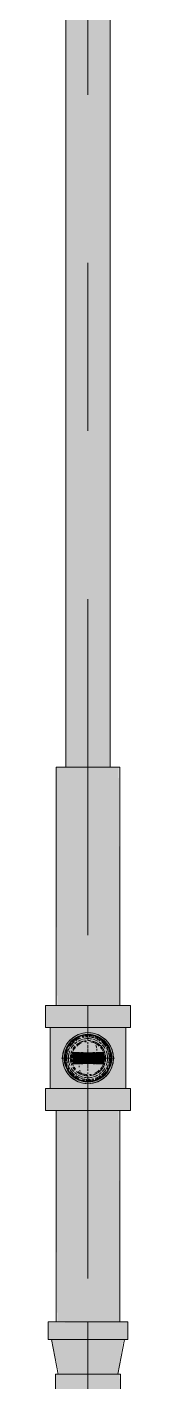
# Model space of a CAD drawing. Header units: millimetres. Extents: x -4000 to 187956, y -58990 to 162485.
# Drawn here: x 76710 to 76790, y 134144 to 135424 of the extents above; entities that cross this region are included whole.
import ezdxf

# ---------------------------------------------------------------- set-up
doc = ezdxf.new("R2010")
doc.units = ezdxf.units.MM
doc.linetypes.add('Dash 1_16_', pattern=[317.5, 158.75, -158.75])
for name, color, linetype, lineweight in [('F-SPRN', 3, 'Continuous', 9), ('P-PIPE', 3, 'Continuous', 9), ('P-PIPE-CNTR', 3, 'Continuous', 9)]:
    doc.layers.add(name, color=color, linetype=linetype, lineweight=lineweight)

# ---------------------------------------------------------------- blocks, each defined once
blk = doc.blocks.new('Sprinkler_Up - DN20-V332-FFS - TANG 1')
at = {"layer": 'F-SPRN', "transparency": 33554534}
for points in [[(-22.2, 0), (-3.9, 0.7), (-1.7, 2.9), (-1.2, 3.5), (-0.4, 5.6), (0.6, 4), (1.2, 3.5), (1.7, 2.9), (4.6, 0), (22.2, 0), (18, 13.1), (6.9, 21.2), (-6.9, 21.2), (-18, 13.1), (-20.5, 5.2)], [(0, -16.7), (4.3, -16.1), (11.8, -11.8), (16.1, -4.3), (15.3, 5.6), (11.8, 11.8), (8.3, 14.4), (0, 16.7), (-4.3, 16.1), (-11.8, 11.8), (-16.1, 4.3), (-16.1, -4.3), (-11.8, -11.8), (-8.3, -14.4)], [(0, -15.6), (7.8, -13.5), (13.5, -7.8), (15.1, -4), (14.4, 5.6), (13.5, 7.8), (7.8, 13.5), (0, 15.6), (-7.8, 13.5), (-11, 11), (-15.1, 4), (-15.1, -4), (-11, -11), (-7.8, -13.5)], [(-6.9, -21.2), (6.9, -21.2), (18, -13.1), (22.2, 0), (3.9, -0.7), (1.7, -2.9), (1.2, -3.5), (0.6, -4), (-0.6, -4), (-1.2, -3.5), (-1.7, -2.9), (-4.6, 0), (-22.2, 0), (-18, -13.1), (-12.4, -17.1)], [(-10.9, -5.5), (-10.9, 5.4), (-14.5, 5.4), (-14.5, -5.5)], [(-7.7, -5.5), (-7.7, 5.4), (-10.9, 5.4), (-10.9, -5.5)], [(0, -5.5), (0, 5.4), (-7.7, 5.4), (-7.7, -5.5)], [(0, 0), (5.7, 0), (2.9, 4.9), (-2.9, 4.9), (-5.7, 0)], [(-2.9, -4.9), (2.9, -4.9), (5.7, 0), (-5.7, 0)], [(0, 0), (4.6, 0), (0, 4.6), (-4.6, 0)], [(0, -4.6), (4.6, 0), (-4.6, 0)], [(0, -2.6), (1.3, 0), (-1.8, 0)], [(-1.3, 0), (1.8, 0), (0, 2.6)], [(7.7, -5.5), (7.7, 5.4), (0, 5.4), (0, -5.5)], [(10.9, -5.5), (10.9, 5.4), (7.7, 5.4), (7.7, -5.5)], [(14.5, -5.5), (14.5, 5.4), (10.9, 5.4), (10.9, -5.5)]]:
    blk.add_hatch(color=1, dxfattribs=at).paths.add_polyline_path(points)
at = {"layer": 'F-SPRN', "color": 1}
for p, q in [((-11.5, 5.4), (-14.5, 5.4)), ((-14.5, 5.4), (-11.3, 5.4)), ((-14.5, 5.4), (-14.5, 3.7)), ((-14.5, 3.3), (-14.5, 0)), ((-11.5, 5.4), (-11.5, 4)), ((-10.9, 1.9), (-10.9, 3.6)), ((-10.8, 5.4), (-8, 5.4)), ((-8.1, 5.4), (-10.8, 5.4)), ((-8.1, 5.4), (-8.1, 2.8)), ((-8.1, 2.5), (-8.1, 0.7)), ((-7.7, 4.8), (-7.7, 2.7)), ((-7.7, 4.8), (-7.7, 2.7)), ((-7.7, 2.1), (-7.7, 0.5)), ((-7.7, 2.1), (-7.7, 0.5)), ((-6.7, 5.4), (-4.7, 5.4)), ((-5.8, 3.8), (-5.8, 2.2)), ((-2.1, 0), (-2.1, 0)), ((-2.1, 0), (-2.1, -0.1)), ((0, 2.1), (-0.1, 2.1)), ((2.1, 0), (2.1, 0.1)), ((2.1, 0), (2.1, 0)), ((4.7, 5.4), (6.5, 5.4)), ((7.7, 5.4), (10.8, 5.4)), ((7.7, 5.2), (7.7, 2.7)), ((7.7, 5.2), (7.7, 2.7)), ((7.7, 2.3), (7.7, 0.5)), ((7.7, 2.3), (7.7, 0.5)), ((10.8, 5.4), (8.1, 5.4)), ((8.1, 5.4), (8.1, 2.8)), ((8.1, 2.5), (8.1, 0.4)), ((10.9, 5.4), (14.5, 5.4)), ((10.9, 3.6), (10.9, 0.2)), ((14.5, 5.4), (11.5, 5.4)), ((11.5, 5.4), (11.5, 4)), ((11.5, 3), (11.5, 0.2)), ((14.5, 5.4), (14.5, -5.5)), ((-14.5, -1.3), (-14.5, -3.7)), ((-11.1, -5.5), (-14.5, -5.5)), ((-14.5, -5.5), (-11.5, -5.5)), ((-10.9, -2.6), (-10.9, -1.3)), ((-10.8, -5.5), (-8.1, -5.5)), ((-7.8, -5.5), (-10.8, -5.5)), ((-8.1, -4.2), (-8.1, -5.5)), ((-7.7, -2.7), (-7.7, -4)), ((-7.7, -2.7), (-7.7, -4)), ((-7, -5.5), (-5.8, -5.5)), ((-4.8, -5.5), (-7, -5.5)), ((-5.8, -2.3), (-5.8, -3.8)), ((-2.1, -0.3), (-2, -0.4)), ((-2, -0.4), (-2, -0.5)), ((-2, -0.5), (-2, -0.6)), ((-2, -0.6), (-2, -0.7)), ((-2, -0.7), (-1.9, -0.7)), ((-1.9, -0.7), (-1.9, -0.8)), ((-1.9, -0.8), (-1.9, -0.9)), ((-1.9, -0.9), (-1.8, -1)), ((-1.8, -1), (-1.8, -1.1)), ((-1.8, -1), (-1.8, -1)), ((-1.8, -1.1), (-1.7, -1.2)), ((-1.7, -1.2), (-1.6, -1.3)), ((-1.7, -1.2), (-1.7, -1.2)), ((-1.6, -1.3), (-1.6, -1.4)), ((-1.6, -1.4), (-1.5, -1.4)), ((-1.5, -1.4), (-1.4, -1.5)), ((-1.4, -1.5), (-1.3, -1.6)), ((-1.4, -1.5), (-1.4, -1.5)), ((-1.3, -1.6), (-1.3, -1.7)), ((-1.3, -1.7), (-1.2, -1.7)), ((-1.2, -1.7), (-1.1, -1.7)), ((-1.1, -1.7), (-1.1, -1.8)), ((-1.1, -1.8), (-1, -1.8)), ((-1, -1.8), (-0.9, -1.9)), ((-0.9, -1.9), (-0.8, -1.9)), ((-0.8, -1.9), (-0.7, -2)), ((-0.8, -1.9), (-0.8, -1.9)), ((-0.7, -2), (-0.6, -2)), ((-0.6, -2), (-0.5, -2)), ((-0.5, -2), (-0.4, -2)), ((-0.4, -2), (-0.3, -2.1)), ((-0.4, -2), (-0.4, -2)), ((-0.3, -2.1), (-0.2, -2.1)), ((-0.2, -2.1), (-0.1, -2.1)), ((-0.1, -2.1), (0, -2.1)), ((0, -2.1), (0.1, -2.1)), ((0.1, -2.1), (0.2, -2.1)), ((0.1, -2.1), (0.1, -2.1)), ((0.2, -2.1), (0.3, -2.1)), ((0.3, -2.1), (0.4, -2)), ((0.4, -2), (0.5, -2)), ((0.5, -2), (0.6, -2)), ((0.6, -2), (0.7, -2)), ((0.6, -2), (0.6, -2)), ((0.7, -2), (0.8, -1.9)), ((0.8, -1.9), (0.9, -1.9)), ((0.9, -1.9), (1, -1.8)), ((0.9, -1.9), (0.9, -1.9)), ((1, -1.8), (1.1, -1.8)), ((1.1, -1.8), (1.2, -1.7)), ((1.2, -1.7), (1.3, -1.6)), ((1.2, -1.7), (1.2, -1.7)), ((1.3, -1.6), (1.4, -1.6)), ((1.4, -1.5), (1.5, -1.5)), ((1.4, -1.6), (1.4, -1.5)), ((1.5, -1.4), (1.6, -1.3)), ((1.5, -1.5), (1.5, -1.4)), ((1.6, -1.3), (1.7, -1.2)), ((1.6, -1.3), (1.6, -1.3)), ((1.7, -1.1), (1.8, -1.1)), ((1.7, -1.2), (1.7, -1.1)), ((1.8, -1), (1.9, -0.9)), ((1.8, -1.1), (1.8, -1)), ((1.9, -0.8), (2, -0.7)), ((1.9, -0.8), (1.9, -0.8)), ((1.9, -0.9), (1.9, -0.8)), ((2, -0.4), (2.1, -0.3)), ((2, -0.5), (2, -0.4)), ((2, -0.5), (2, -0.5)), ((2, -0.6), (2, -0.5)), ((2, -0.7), (2, -0.6)), ((2.1, -0.1), (2.1, 0)), ((2.1, -0.2), (2.1, -0.1)), ((2.1, -0.3), (2.1, -0.2)), ((7, -5.5), (4.8, -5.5)), ((5.8, -2.2), (5.8, -3.8)), ((5.8, -5.5), (7, -5.5)), ((7.7, -0.5), (7.7, -2.3)), ((7.7, -0.5), (7.7, -2.3)), ((7.7, -2.7), (7.7, -5.4)), ((7.7, -2.7), (7.7, -5.4)), ((10.8, -5.5), (7.7, -5.5)), ((8.1, -0.4), (8.1, -2.5)), ((8.1, -2.8), (8.1, -5.5)), ((8.1, -5.5), (10.8, -5.5)), ((10.9, -0.2), (10.9, -3.6)), ((14.5, -5.5), (10.9, -5.5)), ((11.5, -0.2), (11.5, -3)), ((11.5, -4), (11.5, -5.5)), ((11.5, -5.5), (14.5, -5.5))]:
    blk.add_line(p, q, dxfattribs=at)
at = {"layer": 'F-SPRN', "color": 1, "flags": 128}
for points in [[(-0.6, 2), (-0.7, 2), (-0.8, 1.9), (-0.9, 1.9), (-0.9, 1.9), (-1, 1.8), (-1.1, 1.8), (-1.2, 1.7), (-1.2, 1.7), (-1.3, 1.6), (-1.4, 1.6), (-1.4, 1.5), (-1.5, 1.5), (-1.5, 1.4), (-1.6, 1.3), (-1.6, 1.3), (-1.7, 1.2), (-1.7, 1.1), (-1.8, 1.1), (-1.8, 1), (-1.9, 0.9), (-1.9, 0.8), (-1.9, 0.8), (-2, 0.7), (-2, 0.6), (-2, 0.5), (-2, 0.5), (-2, 0.4), (-2.1, 0.3), (-2.1, 0.2), (-2.1, 0.1), (-2.1, 0)], [(-0.5, 2), (-0.6, 2), (-0.6, 2)], [(-0.1, 2.1), (-0.1, 2.1), (-0.2, 2.1), (-0.3, 2.1), (-0.4, 2), (-0.5, 2)], [(2.1, 0.1), (2.1, 0.2), (2.1, 0.2), (2.1, 0.3), (2, 0.4), (2, 0.5), (2, 0.6), (2, 0.7), (1.9, 0.7), (1.9, 0.8), (1.9, 0.9), (1.8, 1), (1.8, 1), (1.8, 1.1), (1.7, 1.2), (1.7, 1.2), (1.6, 1.3), (1.6, 1.4), (1.5, 1.4), (1.4, 1.5), (1.4, 1.5), (1.3, 1.6), (1.3, 1.7), (1.2, 1.7), (1.1, 1.7), (1.1, 1.8), (1, 1.8), (0.9, 1.9), (0.8, 1.9), (0.8, 1.9), (0.7, 2), (0.6, 2), (0.5, 2), (0.4, 2), (0.4, 2), (0.3, 2.1), (0.2, 2.1), (0.1, 2.1), (0, 2.1)], [(-2.1, -0.1), (-2.1, -0.2), (-2.1, -0.2), (-2.1, -0.3)]]:
    blk.add_lwpolyline(points, dxfattribs=at)
at = {"layer": 'F-SPRN', "color": 1}
for radius, start, end in [(22.2, 360, 180), (21.9, 126.6942, 143.2701), (21.9, 108.2621, 125.7507), (16.7, 121.4181, 130.5751), (16.7, 121.4181, 130.5751), (15.6, 120.5262, 133.2078), (15.6, 120.5262, 133.2078), (16.7, 106.5995, 120), (16.7, 106.5995, 120), (15.6, 114.4363, 119.9813), (15.6, 114.4363, 119.9813), (21.9, 99.348, 107.901), (16.7, 96.4143, 105), (16.7, 96.4143, 105), (21.9, 90.145, 98.8503), (15.6, 95.5762, 100.6843), (15.6, 95.5762, 100.6843), (16.7, 83.0684, 90), (16.7, 83.0684, 90), (21.9, 72.5583, 89.4624), (15.6, 75.573, 80.5892), (15.6, 75.573, 80.5892), (15.6, 67.5614, 74.5481), (15.6, 67.5614, 74.5481), (16.7, 60, 75), (16.7, 60, 75), (15.6, 60.0187, 65.5637), (15.6, 60.0187, 65.5637), (21.9, 54.2493, 71.7379), (15.6, 46.7922, 60), (15.6, 46.7922, 60), (16.7, 49.4249, 58.5819), (16.7, 49.4249, 58.5819), (21.9, 36.7299, 53.3058), (21.9, 165.6773, 179.2615), (21.9, 144.7698, 164.2226), (21.9, 164.2226, 164.9097), (16.7, 167.6802, 180), (16.7, 167.6802, 180), (16.7, 155.3879, 164.9693), (16.7, 155.3879, 164.9693), (15.6, 166.4265, 180), (15.6, 166.4265, 180), (15.6, 158.6068, 165), (15.6, 158.6068, 165), (16.7, 136.7213, 149.931), (16.7, 136.7213, 149.931), (15.6, 150.9409, 156.3845), (15.6, 150.9409, 156.3845), (15.6, 138.4214, 150), (15.6, 138.4214, 150), (4.63, 155.7832, 180), (4.63, 155.7832, 180), (4.63, 109.0192, 138.2703), (4.63, 109.0192, 138.2703), (2.56, 109.0192, 168.8278), (2.56, 109.0192, 168.8278), (2.04, 109.0192, 180), (4.63, 17.9592, 90), (4.63, 17.9592, 90), (3.81, 57.0577, 90), (2.56, 14.5599, 90), (2.56, 14.5599, 90), (2.04, 10.4703, 90), (3.81, 16.1605, 43.8358), (15.6, 30, 41.5786), (15.6, 30, 41.5786), (16.7, 30, 43.2787), (16.7, 30, 43.2787), (15.6, 23.6155, 29.5646), (15.6, 23.6155, 29.5646), (15.6, 15, 21.3932), (15.6, 15, 21.3932), (16.7, 15, 24.6121), (16.7, 15, 24.6121), (15.6, 360, 13.6618), (15.6, 0, 13.6618), (16.7, 360, 12.3198), (16.7, 0, 12.3198), (21.9, 15.7774, 35.2302), (21.9, 0.7385, 14.3227), (22.2, 180, 360), (21.9, 180.7385, 194.3227), (21.9, 195.1849, 215.2302), (16.7, 180, 192.3198), (16.7, 180, 192.3198), (16.7, 195.0307, 204.6121), (16.7, 195.0307, 204.6121), (15.6, 181.9082, 193.6618), (15.6, 181.9082, 193.6618), (15.6, 197.3339, 209.5646), (15.6, 197.3339, 209.5646), (16.7, 210.069, 223.2787), (16.7, 210.069, 223.2787), (15.6, 212.5472, 221.5786), (15.6, 212.5472, 221.5786), (16.7, 229.4249, 238.5819), (16.7, 229.4249, 238.5819), (15.6, 233.795, 240), (15.6, 233.795, 240), (4.63, 197.9592, 0), (4.63, 197.9592, 270), (3.81, 196.1605, 360), (2.56, 191.1677, 270), (2.56, 191.1677, 270), (2.04, 190.4703, 270), (4.63, 270, 360), (2.04, 270, 0), (2.56, 270, 0), (2.56, 270, 360), (15.6, 300, 313.2078), (15.6, 300, 313.2078), (16.7, 301.4181, 310.5751), (16.7, 301.4181, 310.5751), (15.6, 318.4214, 330), (15.6, 318.4214, 330), (16.7, 316.7213, 330), (16.7, 316.7213, 330), (15.6, 330.4354, 345), (15.6, 330.4354, 336.3845), (15.6, 339.6139, 345), (15.6, 346.3382, 360), (15.6, 346.3382, 360), (16.7, 335.3879, 345), (16.7, 335.3879, 345), (16.7, 347.6802, 360), (16.7, 347.6802, 360), (21.9, 324.7698, 344.8151), (21.9, 345.6773, 359.2615), (21.9, 216.7299, 233.3058), (21.9, 234.2493, 251.7379), (16.7, 240, 255), (16.7, 240, 255), (15.6, 240.0187, 254.5481), (15.6, 240.0187, 254.5481), (21.9, 252.5583, 269.4624), (15.6, 255, 267.64), (15.6, 255, 267.64), (16.7, 263.0684, 270), (16.7, 263.0684, 270), (21.9, 270.145, 278.8503), (15.6, 275.5762, 280.6843), (15.6, 275.5762, 280.6843), (16.7, 276.4143, 285), (16.7, 276.4143, 285), (21.9, 279.348, 287.901), (16.7, 286.5995, 300), (16.7, 286.5995, 300), (15.6, 294.4363, 299.9813), (15.6, 294.4363, 299.9813), (21.9, 288.2621, 305.7507), (21.9, 306.6942, 323.2701)]:
    blk.add_arc((0, 0), radius, start, end, dxfattribs=at)
blk = doc.blocks.new('Steel_Transition_Threaded_HoaPhat - Standard-V338-FFS - TANG 1')
at = {"layer": 'P-PIPE', "lineweight": 13, "transparency": 33554534}
h = blk.add_hatch(color=1, dxfattribs=at)
h.paths.add_polyline_path([(76750, 134427.6), (76755.8, 134428.4), (76761.3, 134430.6), (76765.9, 134434.2), (76769.5, 134438.8), (76771.7, 134444.3), (76772.5, 134450.1), (76771.7, 134455.9), (76769.5, 134461.3), (76765.9, 134466), (76761.3, 134469.6), (76755.8, 134471.8), (76750, 134472.6), (76744.2, 134471.8), (76738.8, 134469.6), (76734.1, 134466), (76729.9, 134459.7), (76728.3, 134455.9), (76727.5, 134450.1), (76729.9, 134440.4), (76730.5, 134438.8), (76734.1, 134434.2), (76738.8, 134430.6), (76744.2, 134428.4)])
h.paths.add_polyline_path([(76750, 134430), (76744.8, 134430.7), (76740, 134432.7), (76735.8, 134435.9), (76732.6, 134440), (76730.6, 134444.9), (76729.9, 134450.1), (76730.8, 134455.7), (76732.6, 134460.1), (76735.8, 134464.3), (76740, 134467.5), (76744.8, 134469.5), (76750, 134470.2), (76755.2, 134469.5), (76760.1, 134467.5), (76764.2, 134464.3), (76767.4, 134460.1), (76769.4, 134455.3), (76770.1, 134450.1), (76769.4, 134444.9), (76767.4, 134440), (76764.2, 134435.9), (76760.1, 134432.7), (76755.2, 134430.7)])
for points in [[(76750, 134430), (76750, 134433.7), (76741.8, 134435.9), (76735.8, 134441.9), (76733.6, 134450.1), (76735.8, 134458.3), (76741.8, 134464.3), (76750, 134466.5), (76750, 134470.2), (76744.8, 134469.5), (76740, 134467.5), (76735.8, 134464.3), (76732.6, 134460.1), (76730.6, 134455.3), (76729.9, 134450.1), (76730.6, 134444.9), (76732.6, 134440), (76735.8, 134435.9), (76740, 134432.7), (76744.8, 134430.7)], [(76750, 134431.6), (76754.8, 134432.2), (76759.3, 134434.1), (76763.1, 134437), (76766, 134440.8), (76767.9, 134445.3), (76768.5, 134450.1), (76767.5, 134455.7), (76766, 134459.3), (76763.1, 134463.2), (76759.3, 134466.1), (76754.8, 134468), (76750, 134468.6), (76745.2, 134468), (76740.8, 134466.1), (76736.9, 134463.2), (76732.5, 134455.7), (76732.1, 134454.9), (76731.5, 134450.1), (76732.1, 134445.3), (76734, 134440.8), (76736.9, 134437), (76740.8, 134434.1), (76745.2, 134432.2)], [(76750, 134430), (76755.2, 134430.7), (76760.1, 134432.7), (76764.2, 134435.9), (76767.4, 134440), (76769.4, 134444.9), (76770.1, 134450.1), (76769.2, 134455.7), (76767.4, 134460.1), (76764.2, 134464.3), (76760.1, 134467.5), (76755.2, 134469.5), (76750, 134470.2), (76750, 134466.5), (76758.2, 134464.3), (76764.2, 134458.3), (76766.4, 134450.1), (76764.2, 134441.9), (76758.2, 134435.9), (76750, 134433.7)]]:
    blk.add_hatch(color=1, dxfattribs=at).paths.add_polyline_path(points)
at = {"layer": 'P-PIPE', "color": 20, "lineweight": 13}
for radius, start, end in [(22.5, 90, 270), (22.5, 135, 210), (20.1, 135, 148.1553), (18.5, 136.4297, 150), (18.5, 136.4297, 150), (22.5, 120, 135), (20.1, 128.8856, 135), (18.5, 123.4976, 133.2041), (18.5, 123.4976, 133.2041), (20.1, 109.6859, 125.0043), (22.5, 90, 120), (16.4, 121.0738, 128.0319), (18.5, 106.819, 120), (18.5, 106.819, 120), (16.4, 113.4045, 120), (16.4, 107.4657, 111.9681), (20.1, 100.9975, 105), (18.5, 91.4353, 103.2046), (18.5, 91.4353, 103.2046), (16.4, 96.2132, 104.6042), (20.1, 90.5246, 98.5089), (22.5, 270, 90), (22.5, 60, 90), (18.5, 78.0986, 90), (18.5, 78.0986, 90), (20.1, 75.0607, 87.9279), (18.5, 60, 75), (18.5, 60, 75), (16.4, 66.9681, 72.9388), (20.1, 54.9957, 75), (16.4, 60.5934, 66.5955), (18.5, 46.7959, 56.5024), (18.5, 46.7959, 56.5024), (22.5, 15, 60), (20.1, 31.8447, 51.1144), (18.5, 30, 43.5703), (18.5, 30, 43.5703), (20.1, 166.0499, 193.9501), (20.1, 163.6386, 165), (20.1, 150, 162.7449), (18.5, 166.5939, 193.4061), (18.5, 166.5939, 180), (18.5, 180, 193.4061), (18.5, 157.6232, 165), (18.5, 157.6232, 165), (16.4, 180.8106, 191.4533), (16.4, 168.5467, 175.1607), (16.4, 143.5463, 150), (22.5, 300, 14.5333), (16.4, 351.9681, 0), (16.4, 0, 6.4537), (18.5, 15, 22.3768), (18.5, 17.8713, 22.3768), (20.1, 17.2551, 30), (18.5, 15, 17.8713), (18.5, 0, 13.4061), (18.5, 0, 13.4061), (18.5, 346.5939, 0), (18.5, 346.5939, 0), (20.1, 15, 16.3614), (20.1, 346.0499, 13.9501), (22.5, 14.5333, 15), (22.5, 210, 270), (20.1, 197.2551, 210), (18.5, 195, 202.3768), (18.5, 195, 202.3768), (20.1, 211.8447, 231.1144), (18.5, 210, 223.5703), (18.5, 210, 223.5703), (16.4, 210.6635, 216.4537), (20.1, 308.8856, 328.1553), (18.5, 316.4297, 330), (18.5, 316.4297, 330), (16.4, 338.0319, 342.8691), (18.5, 337.6232, 345), (18.5, 337.6232, 345), (20.1, 330, 342.7449), (18.5, 226.7959, 236.5024), (18.5, 226.7959, 236.5024), (20.1, 234.9957, 240), (20.1, 240, 255), (18.5, 240, 255), (18.5, 240, 255), (16.4, 240, 246.5955), (20.1, 255.0607, 267.9279), (18.5, 258.0986, 270), (18.5, 258.0986, 270), (16.4, 264.1652, 268.506), (22.5, 270, 300), (20.1, 270.5246, 278.5089), (18.5, 271.4353, 283.2046), (18.5, 271.4353, 283.2046), (16.4, 276.2132, 283.9063), (20.1, 280.9975, 285), (16.4, 287.4657, 291.9681), (18.5, 286.819, 300), (18.5, 286.819, 300), (16.4, 293.5463, 300), (20.1, 289.6859, 305.0043), (18.5, 303.4976, 313.2041), (18.5, 303.4976, 313.2041)]:
    blk.add_arc((76750, 134450.1), radius, start, end, dxfattribs=at)

msp = doc.modelspace()

# ---------------------------------------------------------------- hatches: boundary and pattern name
at = {"layer": 'P-PIPE', "transparency": 33554534}
for points in [[(76750, 134725.1), (76750, 136406.5), (76728.9, 136406.5), (76729.6, 134725.1), (76744.5, 134725.1)], [(76750, 134725.1), (76771.1, 134725.1), (76770.4, 136406.5), (76750, 136406.5), (76750, 135076.2)], [(76728.7, 134499.7), (76750, 134499.7), (76750, 134725.1), (76719.8, 134725.1), (76720.9, 134499.7), (76723.9, 134499.7)], [(76771.3, 134499.7), (76780.2, 134499.7), (76779.1, 134725.1), (76750, 134725.1), (76750, 134499.7), (76765.1, 134499.7)], [(76721.5, 134479.1), (76750, 134479.1), (76750, 134499.7), (76709.8, 134499.7), (76709.8, 134479.1), (76715.2, 134479.1)], [(76790.2, 134479.1), (76790.2, 134499.7), (76750, 134499.7), (76750, 134479.1), (76788.9, 134479.1)], [(76745.4, 134421.3), (76750, 134421.3), (76750, 134428.9), (76742.6, 134430.3), (76736.3, 134433.9), (76731.7, 134439.4), (76729.2, 134446.3), (76729.9, 134455.7), (76731.7, 134460.7), (76736.4, 134466.2), (76742.6, 134469.9), (76750, 134471.2), (76750, 134479.1), (76714.1, 134479.1), (76714.1, 134421.3), (76743, 134421.3)], [(76781.1, 134421.3), (76785.9, 134421.3), (76785.9, 134479.1), (76750, 134479.1), (76750, 134471.2), (76757.4, 134469.9), (76763.7, 134466.2), (76768.3, 134460.7), (76770.8, 134453.8), (76770.8, 134446.3), (76768.3, 134439.4), (76763.7, 134433.9), (76757.4, 134430.3), (76750, 134428.9), (76750, 134421.3), (76775.4, 134421.3)], [(76750, 134426), (76756.2, 134426.8), (76762.1, 134429.2), (76767.1, 134433), (76770.9, 134438), (76773.3, 134443.8), (76774.1, 134450.1), (76773.3, 134456.3), (76770.9, 134462.1), (76767.1, 134467.1), (76762.1, 134471), (76756.2, 134473.4), (76750, 134474.2), (76743.8, 134473.4), (76737.9, 134471), (76733, 134467.1), (76729.1, 134462.1), (76726.7, 134456.3), (76725.9, 134450.1), (76726.7, 134443.8), (76729.9, 134437.1), (76733, 134433), (76737.9, 134429.2), (76743.8, 134426.8)], [(76741.7, 134435.6), (76742.8, 134437.6), (76741.7, 134441.7), (76742.8, 134445.9), (76745.8, 134449), (76757.2, 134454.3), (76758.4, 134458.4), (76757.2, 134462.6), (76755.9, 134464.3), (76750, 134466.8), (76741.7, 134464.6), (76735.5, 134458.4), (76733.3, 134450.1), (76735.5, 134441.7), (76738.2, 134438.3)], [(76750, 134433.4), (76758.4, 134435.6), (76761.8, 134438.3), (76766.1, 134445.8), (76766.1, 134454.4), (76761.8, 134461.9), (76758.4, 134464.6), (76750, 134466.8), (76745.7, 134466.2), (76738.2, 134461.9), (76733.9, 134454.4), (76733.9, 134445.8), (76738.2, 134438.3), (76741.7, 134435.6)], [(76750, 134400.6), (76750, 134421.3), (76709.8, 134421.3), (76709.8, 134400.6), (76739.6, 134400.6)], [(76760.4, 134400.6), (76790.2, 134400.6), (76790.2, 134421.3), (76750, 134421.3), (76750, 134400.6)], [(76742.2, 134201.1), (76750, 134201.1), (76750, 134400.6), (76719.8, 134400.6), (76720.9, 134201.1), (76734.9, 134201.1)], [(76750, 134201.1), (76780.2, 134201.1), (76779.1, 134400.6), (76750, 134400.6), (76750, 134346.2)], [(76750, 134184.3), (76787.7, 134184.3), (76787.7, 134201.1), (76712.4, 134200.2), (76712.4, 134184.3), (76740.3, 134184.3)], [(76774.3, 134151.7), (76778.1, 134151.7), (76783.4, 134184.3), (76715.5, 134184.3), (76722.9, 134151.7), (76769.9, 134151.7)], [(76719.2, 134136.8), (76780.8, 134136.8), (76779.8, 134151.7), (76719.2, 134151.7)]]:
    msp.add_hatch(color=1, dxfattribs=at).paths.add_polyline_path(points)

# ---------------------------------------------------------------- linework, layer by layer
at = {"layer": 'P-PIPE', "color": 20, "lineweight": 13}
for p, q in [((76728.9, 136406.5), (76728.9, 134725.1)), ((76771.1, 134725.1), (76771.1, 136406.5)), ((76719.8, 134725.1), (76719.8, 134499.7)), ((76780.2, 134725.1), (76719.8, 134725.1)), ((76734.9, 134725.1), (76728.9, 134725.1)), ((76780.2, 134499.7), (76780.2, 134725.1)), ((76709.8, 134499.7), (76709.8, 134479.1)), ((76711.1, 134499.7), (76709.8, 134499.7)), ((76750, 134499.7), (76709.8, 134499.7)), ((76719.6, 134499.7), (76711.1, 134499.7)), ((76719.8, 134499.7), (76720.9, 134499.7)), ((76721.4, 134499.7), (76778.6, 134499.7)), ((76729.9, 134499.7), (76721.5, 134499.7)), ((76739.6, 134499.7), (76729.9, 134499.7)), ((76750, 134499.7), (76739.6, 134499.7)), ((76760.4, 134499.7), (76750, 134499.7)), ((76790.2, 134499.7), (76750, 134499.7)), ((76770.1, 134499.7), (76760.4, 134499.7)), ((76778.5, 134499.7), (76770.1, 134499.7)), ((76779.1, 134499.7), (76780.2, 134499.7)), ((76784.8, 134499.7), (76780.4, 134499.7)), ((76788.9, 134499.7), (76784.8, 134499.7)), ((76790.2, 134499.7), (76788.9, 134499.7)), ((76790.2, 134479.1), (76790.2, 134499.7)), ((76709.8, 134479.1), (76713.9, 134479.1)), ((76709.8, 134479.1), (76750, 134479.1)), ((76714.1, 134479.1), (76714.1, 134421.3)), ((76715.3, 134479.1), (76721.5, 134479.1)), ((76718.9, 134479.1), (76715.3, 134479.1)), ((76724.6, 134479.1), (76715.3, 134479.1)), ((76724.6, 134479.1), (76718.9, 134479.1)), ((76721.5, 134479.1), (76729.8, 134479.1)), ((76729.7, 134479.1), (76724.6, 134479.1)), ((76729.7, 134479.1), (76724.6, 134479.1)), ((76732.1, 134479.1), (76729.7, 134479.1)), ((76732.1, 134479.1), (76729.7, 134479.1)), ((76729.8, 134479.1), (76729.9, 134479.1)), ((76729.9, 134479.1), (76739.6, 134479.1)), ((76739.5, 134479.1), (76732.1, 134479.1)), ((76739.5, 134479.1), (76732.1, 134479.1)), ((76740.7, 134479.1), (76750, 134479.1)), ((76750, 134479.1), (76740.7, 134479.1)), ((76750, 134479.1), (76740.7, 134479.1)), ((76750, 134479.1), (76759.3, 134479.1)), ((76750, 134479.1), (76790.2, 134479.1)), ((76759.3, 134479.1), (76750, 134479.1)), ((76759.3, 134479.1), (76750, 134479.1)), ((76760.4, 134479.1), (76770.1, 134479.1)), ((76768, 134479.1), (76760.5, 134479.1)), ((76775.4, 134479.1), (76760.5, 134479.1)), ((76775.4, 134479.1), (76768, 134479.1)), ((76770.1, 134479.1), (76778.5, 134479.1)), ((76781.1, 134479.1), (76775.4, 134479.1)), ((76781.1, 134479.1), (76775.4, 134479.1)), ((76778.5, 134479.1), (76784.7, 134479.1)), ((76784.7, 134479.1), (76781.1, 134479.1)), ((76784.7, 134479.1), (76781.1, 134479.1)), ((76785.9, 134421.3), (76785.9, 134479.1)), ((76786.1, 134479.1), (76790.2, 134479.1)), ((76709.8, 134421.3), (76709.8, 134400.6)), ((76713.9, 134421.3), (76709.8, 134421.3)), ((76750, 134421.3), (76709.8, 134421.3)), ((76721.5, 134421.3), (76715.3, 134421.3)), ((76715.3, 134421.3), (76718.9, 134421.3)), ((76715.3, 134421.3), (76724.6, 134421.3)), ((76718.9, 134421.3), (76724.6, 134421.3)), ((76729.8, 134421.3), (76721.5, 134421.3)), ((76724.6, 134421.3), (76729.7, 134421.3)), ((76724.6, 134421.3), (76729.7, 134421.3)), ((76729.7, 134421.3), (76732.1, 134421.3)), ((76729.7, 134421.3), (76739.5, 134421.3)), ((76729.9, 134421.3), (76729.8, 134421.3)), ((76739.6, 134421.3), (76729.9, 134421.3)), ((76732.1, 134421.3), (76739.5, 134421.3)), ((76750, 134421.3), (76740.7, 134421.3)), ((76740.7, 134421.3), (76750, 134421.3)), ((76740.7, 134421.3), (76750, 134421.3)), ((76759.3, 134421.3), (76750, 134421.3)), ((76790.2, 134421.3), (76750, 134421.3)), ((76750, 134421.3), (76759.3, 134421.3)), ((76750, 134421.3), (76759.3, 134421.3)), ((76770.1, 134421.3), (76760.4, 134421.3)), ((76760.5, 134421.3), (76768, 134421.3)), ((76760.5, 134421.3), (76768, 134421.3)), ((76768, 134421.3), (76775.4, 134421.3)), ((76768, 134421.3), (76784.7, 134421.3)), ((76778.5, 134421.3), (76770.1, 134421.3)), ((76775.4, 134421.3), (76781.1, 134421.3)), ((76784.7, 134421.3), (76778.5, 134421.3)), ((76781.1, 134421.3), (76784.7, 134421.3)), ((76790.2, 134421.3), (76786.1, 134421.3)), ((76790.2, 134400.6), (76790.2, 134421.3)), ((76709.8, 134400.6), (76719.6, 134400.6)), ((76709.8, 134400.6), (76750, 134400.6)), ((76719.8, 134400.6), (76719.8, 134201.1)), ((76720.9, 134400.6), (76719.8, 134400.6)), ((76778.6, 134400.6), (76721.4, 134400.6)), ((76721.5, 134400.6), (76729.9, 134400.6)), ((76729.9, 134400.6), (76739.6, 134400.6)), ((76739.6, 134400.6), (76750, 134400.6)), ((76750, 134400.6), (76760.4, 134400.6)), ((76750, 134400.6), (76790.2, 134400.6)), ((76760.4, 134400.6), (76770.1, 134400.6)), ((76770.1, 134400.6), (76778.5, 134400.6)), ((76780.2, 134400.6), (76779.1, 134400.6)), ((76780.2, 134201.1), (76780.2, 134400.6)), ((76780.4, 134400.6), (76784.8, 134400.6)), ((76784.8, 134400.6), (76790.2, 134400.6)), ((76712.4, 134201.1), (76712.4, 134184.3)), ((76787.7, 134201.1), (76712.4, 134201.1)), ((76719.6, 134201.1), (76712.4, 134201.1)), ((76719.8, 134201.1), (76723.2, 134201.1)), ((76723.4, 134201.1), (76720.6, 134201.1)), ((76731.2, 134201.1), (76723.8, 134201.1)), ((76723.9, 134201.1), (76776.1, 134201.1)), ((76740.3, 134201.1), (76731.2, 134201.1)), ((76750, 134201.1), (76740.3, 134201.1)), ((76759.7, 134201.1), (76750, 134201.1)), ((76768.8, 134201.1), (76759.7, 134201.1)), ((76776.2, 134201.1), (76768.8, 134201.1)), ((76779.4, 134201.1), (76776.6, 134201.1)), ((76776.8, 134201.1), (76780.2, 134201.1)), ((76782.6, 134201.1), (76780.4, 134201.1)), ((76787.7, 134201.1), (76782.6, 134201.1)), ((76787.7, 134184.3), (76787.7, 134201.1)), ((76712.4, 134184.3), (76713.6, 134184.3)), ((76712.4, 134184.3), (76787.7, 134184.3)), ((76713.6, 134184.3), (76715.2, 134184.3)), ((76715.2, 134184.3), (76716.4, 134184.3)), ((76715.5, 134184.3), (76721.9, 134151.7)), ((76717.4, 134184.3), (76723.4, 134184.3)), ((76723.4, 134184.3), (76731.2, 134184.3)), ((76731.2, 134184.3), (76740.3, 134184.3)), ((76741, 134184.3), (76750, 134184.3)), ((76750, 134184.3), (76759, 134184.3)), ((76759.7, 134184.3), (76768.8, 134184.3)), ((76768.8, 134184.3), (76776.6, 134184.3)), ((76776.6, 134184.3), (76782.6, 134184.3)), ((76778.1, 134151.7), (76784.5, 134184.3)), ((76783.6, 134184.3), (76784.8, 134184.3)), ((76784.8, 134184.3), (76787.7, 134184.3)), ((76719.2, 134151.7), (76719.2, 134136.8)), ((76780.8, 134151.7), (76719.2, 134151.7)), ((76721.7, 134151.7), (76719.2, 134151.7)), ((76728.2, 134151.7), (76723.3, 134151.7)), ((76734.6, 134151.7), (76728.2, 134151.7)), ((76742, 134151.7), (76734.6, 134151.7)), ((76750, 134151.7), (76742.7, 134151.7)), ((76757.3, 134151.7), (76750, 134151.7)), ((76765.4, 134151.7), (76758, 134151.7)), ((76771.8, 134151.7), (76765.4, 134151.7)), ((76776.7, 134151.7), (76771.8, 134151.7)), ((76779.8, 134151.7), (76778.3, 134151.7)), ((76780.8, 134151.7), (76779.8, 134151.7)), ((76780.8, 134136.8), (76780.8, 134151.7))]:
    msp.add_line(p, q, dxfattribs=at)
for radius, start, end in [(24.1, 90, 270), (24.1, 147.1333, 150), (24.1, 90, 147.1333), (21.1, 141.9789, 146.1637), (21.1, 137.2293, 141.8404), (21.1, 126.9789, 135), (21.1, 111.9789, 125.8689), (21.1, 99.731, 105), (21.1, 90, 96.9789), (24.1, 75, 90), (24.1, 270, 90), (21.1, 75, 87.7707), (24.1, 0, 75), (21.1, 62.2293, 71.1321), (21.1, 54.1311, 60), (21.1, 38.1596, 53.0211), (21.1, 33.8363, 38.0211), (24.1, 150, 225), (21.1, 171.9789, 177.9758), (21.1, 165.7378, 171.9292), (21.1, 163.0152, 165), (21.1, 156.9789, 163.0152), (21.1, 25.3987, 30), (21.1, 15.495, 23.0211), (21.1, 15, 15.495), (21.1, 2.2548, 12.7707), (24.1, 345, 0), (21.1, 182.0242, 186.9789), (21.1, 189.3488, 194.2622), (21.1, 195, 196.9848), (21.1, 196.9848, 201.9789), (21.1, 205.3987, 210), (21.1, 218.1596, 231.9789), (24.1, 270, 345), (21.1, 308.0211, 321.8404), (21.1, 330, 334.6013), (21.1, 338.0211, 345), (21.1, 345.7378, 357.9758), (24.1, 225, 255), (21.1, 234.4236, 245.5764), (24.1, 255, 270), (21.1, 255, 260.6512), (21.1, 264.9275, 270), (21.1, 270, 278.0211), (21.1, 279.731, 285), (21.1, 288.8679, 297.7452), (21.1, 300, 305.8689)]:
    msp.add_arc((76750, 134450.1), radius, start, end, dxfattribs=at)
at = {"layer": 'P-PIPE', "color": 1}
for centre, radius, start, end in [((76750, 134458.4), 8.35, 69.0027, 79.2369), ((76750, 134458.4), 8.35, 50.2727, 60.5692), ((76750, 134458.4), 8.35, 20.1285, 29.0413), ((76750, 134450.1), 16.7, 46.0317, 57.203), ((76750, 134450.1), 16.7, 170.1108, 177.203), ((76750, 134450.1), 16.7, 157.579, 164.2722), ((76750, 134441.7), 8.35, 100.6842, 111.8703), ((76750, 134441.7), 8.35, 90, 100.6842), ((76750, 134458.4), 8.35, 270, 280.6842), ((76750, 134458.4), 8.35, 316.3183, 330), ((76750, 134458.4), 8.35, 8.0385, 17.9918), ((76750, 134458.4), 8.35, 352.2824, 1.6717), ((76750, 134450.1), 16.7, 32.3031, 45.2846), ((76750, 134450.1), 16.7, 23.4069, 31.0974), ((76750, 134450.1), 16.7, 16.9375, 22.421), ((76750, 134450.1), 16.7, 182.797, 189.8892), ((76750, 134450.1), 16.7, 190.2154, 195.2487), ((76750, 134450.1), 16.7, 231.8726, 237.203), ((76750, 134441.7), 8.35, 172.0327, 181.5407), ((76750, 134441.7), 8.35, 199.9004, 209.0413), ((76750, 134441.7), 8.35, 131.0366, 150), ((76750, 134441.7), 8.35, 115.6806, 125.5287), ((76750, 134450.1), 16.7, 308.1274, 313.9683), ((76750, 134450.1), 16.7, 314.7154, 320.6908), ((76750, 134450.1), 16.7, 328.9026, 336.686), ((76750, 134450.1), 16.7, 337.2636, 343.0625), ((76750, 134450.1), 16.7, 350.1108, 355.6907), ((76750, 134450.1), 16.7, 254.7154, 259.6727), ((76750, 134441.7), 8.35, 249.0027, 259.2369), ((76750, 134450.1), 16.7, 264.6626, 270)]:
    msp.add_arc(centre, radius, start, end, dxfattribs=at)
at = {"layer": 'P-PIPE-CNTR', "color": 1, "linetype": 'Dash 1_16_'}
for p, q in [((76750, 134725.1), (76750, 136406.5)), ((76750, 134725.1), (76750, 136406.5)), ((76750, 134725.1), (76750, 134499.7)), ((76750, 134725.1), (76750, 134499.7)), ((76750, 134472.6), (76750, 134475.1)), ((76750, 134471.2), (76750, 134472.6)), ((76750, 134468.6), (76750, 134470.2)), ((76750, 134466.8), (76750, 134468.6)), ((76750, 134463.6), (76750, 134465.2)), ((76750, 134459.8), (76750, 134462.6)), ((76725, 134450.1), (76727.5, 134450.1)), ((76727.8, 134450.1), (76729.9, 134450.1)), ((76729.9, 134450.1), (76731.5, 134450.1)), ((76731.5, 134450.1), (76733.3, 134450.1)), ((76736.9, 134450.1), (76738.6, 134450.1)), ((76739.1, 134450.1), (76740.4, 134450.1)), ((76740.4, 134450.1), (76742.3, 134450.1)), ((76745.4, 134450.1), (76747.6, 134450.1)), ((76748.7, 134450.1), (76750, 134450.1)), ((76750, 134455.7), (76750, 134459.1)), ((76750, 134452.6), (76750, 134454.3)), ((76750, 134450.1), (76750, 134452.1)), ((76750, 134448), (76750, 134450.1)), ((76750, 134450.1), (76751.3, 134450.1)), ((76752.4, 134450.1), (76754.6, 134450.1)), ((76755.7, 134450.1), (76763.5, 134450.1)), ((76766.4, 134450.1), (76767.9, 134450.1)), ((76768.5, 134450.1), (76772.2, 134450.1)), ((76772.5, 134450.1), (76775, 134450.1)), ((76750, 134445.9), (76750, 134447.5)), ((76750, 134441.1), (76750, 134444.6)), ((76750, 134438.1), (76750, 134440.4)), ((76750, 134435), (76750, 134436.5)), ((76750, 134431.6), (76750, 134433.4)), ((76750, 134430), (76750, 134431.6)), ((76750, 134427.6), (76750, 134428.9)), ((76750, 134425.1), (76750, 134427.6)), ((76750, 134400.6), (76750, 134201.1)), ((76750, 134400.6), (76750, 134201.1))]:
    msp.add_line(p, q, dxfattribs=at)
at = {"layer": 'P-PIPE-CNTR', "color": 20, "lineweight": 13}
for p, q in [((76750, 134474.2), (76750, 134499.7)), ((76750, 134471.2), (76750, 134472.6)), ((76750, 134468.6), (76750, 134470.2)), ((76750, 134466.8), (76750, 134468.6)), ((76750, 134463.6), (76750, 134465.2)), ((76750, 134459.8), (76750, 134462.6)), ((76750, 134456.5), (76750, 134459.1)), ((76750, 134452.6), (76750, 134454.3)), ((76750, 134450.1), (76750, 134452.1)), ((76750, 134448), (76750, 134450.1)), ((76750, 134445.9), (76750, 134447.5)), ((76750, 134441.3), (76750, 134444.6)), ((76750, 134438.1), (76750, 134440.4)), ((76750, 134435), (76750, 134436.5)), ((76750, 134431.6), (76750, 134433.4)), ((76750, 134430), (76750, 134431.6)), ((76750, 134427.6), (76750, 134428.9)), ((76750, 134426), (76750, 134427.6)), ((76750, 134400.6), (76750, 134426)), ((76750, 134201.1), (76750, 134136.8))]:
    msp.add_line(p, q, dxfattribs=at)

# ---------------------------------------------------------------- block references
at = {"layer": 'F-SPRN', "color": 1}
msp.add_blockref('Sprinkler_Up - DN20-V332-FFS - TANG 1', (76750, 134450.1), dxfattribs=at)
at = {"layer": 'P-PIPE', "color": 20, "lineweight": 13}
msp.add_blockref('Steel_Transition_Threaded_HoaPhat - Standard-V338-FFS - TANG 1', (0, 0), dxfattribs=at)

doc.saveas('drawing.dxf')
